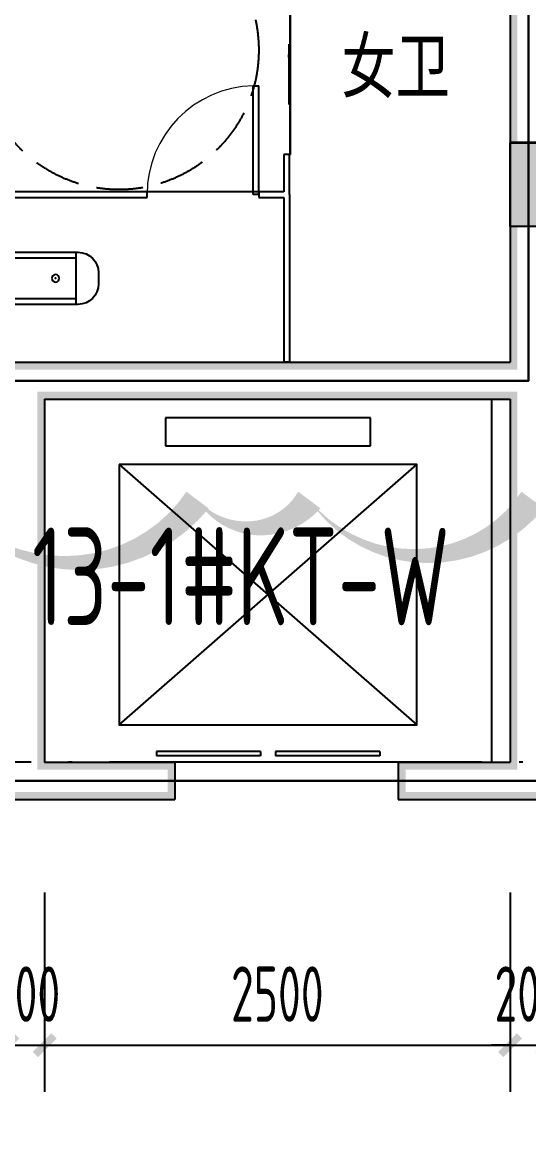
# Model space of a CAD drawing. Extents: x -228436 to 200315, y -41539 to 163917.
# Drawn here: x 50680 to 53400, y 69366 to 75376 of the extents above; entities that cross this region are included whole.
import ezdxf

# ---------------------------------------------------------------- set-up
doc = ezdxf.new("R2010")
doc.units = 0
doc.header["$LTSCALE"] = 1000
doc.header["$MEASUREMENT"] = 0
doc.linetypes.add('X-104 13#平面$0$DASH', pattern=[0.35, 0.25, -0.1])
doc.linetypes.add('X-104 13#平面$0$DOTE', pattern=[2.4200000000000004, 2, -0.2, 0.02, -0.2])
for name, color, linetype in [('01-标注_尺寸', 124, 'Continuous'), ('PUB_HATCH', 8, 'Continuous'), ('PUB_WALL', 9, 'Continuous'), ('X-104 13#平面$0$02-TEXT_房间', 7, 'Continuous'), ('X-104 13#平面$0$02-TEXT_标注', 130, 'Continuous'), ('X-104 13#平面$0$A-E_电梯', 171, 'Continuous'), ('X-104 13#平面$0$A-I_卫-洁具', 241, 'Continuous'), ('X-104 13#平面$0$A-I_卫-隔断', 214, 'Continuous'), ('X-104 13#平面$0$A_AXIS-轴线', 36, 'X-104 13#平面$0$DOTE'), ('X-104 13#平面$0$A_STR-砌块墙', 121, 'Continuous'), ('X-104 13#平面$0$A_STR-砼柱', 51, 'Continuous'), ('X-104 13#平面$0$s-colu', 40, 'Continuous')]:
    doc.layers.add(name, color=color, linetype=linetype)
doc.layers.add('X-104 13#平面$0$000套内', color=226, linetype='Continuous', lineweight=30, plot=False)
doc.layers.add('X-104 13#平面$0$DIM_MODI', color=6, linetype='Continuous', plot=False)
doc.styles.add('_TCH_DIM_T3', font='ros1.shx', dxfattribs={"width": 0.7058823529411765, "bigfont": 'jd.shx'})
doc.styles.add('X-104 13#平面$0$_TCH_SPACE', font='STXIHEI_0.TTF', dxfattribs={"width": 0.75, "height": 5})
doc.styles.add('X-104 13#平面$0$Standard', font='ros1.shx', dxfattribs={"width": 0.75, "bigfont": 'jd.shx'})
doc.dimstyles.new('_TCH_ARCH&&100', dxfattribs={"dimtxt": 297.5, "dimasz": 100, "dimexe": 250, "dimexo": 300, "dimgap": 126.25, "dimtad": 1, "dimdec": 0, "dimzin": 0, "dimdsep": 46, "dimtxsty": '_TCH_DIM_T3', "dimblk": 'ARCHTICK', "dimcen": 0.09, "dimclrt": 7, "dimazin": 2, "dimtfac": 1, "dimtdec": 0, "dimtix": 1, "dimtmove": 2, "dimatfit": 3, "dimfxl": 0, "dimtolj": 1, "dimtzin": 0, "dimarcsym": 0})

# ---------------------------------------------------------------- blocks, each defined once
blk = doc.blocks.new('X-104 13#平面$0$2400x2100')
for p, q in [((650.0000000000728, 1849.999999999975), (650.0000000000728, 1700.000000000004)), ((1750.000000000007, 1849.999999999975), (650.0000000000728, 1849.999999999975)), ((1750.000000000007, 1700.000000000004), (1750.000000000007, 1849.999999999975)), ((650.0000000000728, 1700.000000000004), (1750.000000000007, 1700.000000000004)), ((400.0000000000364, 200.0000000000036), (2000.000000000036, 1600.000000000004)), ((400.0000000000364, 1600.000000000004), (2000.000000000036, 200.0000000000036))]:
    blk.add_line(p, q)
at = {"color": 0}
for p, q in [((600.0000000000364, 57.61848104284218), (600.0000000000364, 34.00902772785957)), ((1160.000000000618, 57.61848104284036), (600.0000000000364, 57.61848104284218)), ((1160.000000000618, 34.00902772785776), (600.0000000000364, 34.00902772785957)), ((1160.000000000618, 57.61848104284036), (1160.000000000618, 34.00902772785776)), ((1800.000000000036, 57.61848104284218), (1239.999999999454, 57.61848104284036)), ((1239.999999999454, 57.61848104284036), (1239.999999999454, 34.00902772785776)), ((1800.000000000036, 34.00902772785957), (1239.999999999454, 34.00902772785776)), ((1800.000000000036, 57.61848104284218), (1800.000000000036, 34.00902772785957))]:
    blk.add_line(p, q, dxfattribs=at)
blk.add_lwpolyline([(400.0000000000364, 1600.000000000004), (400.0000000000364, 200.0000000000036), (2000.000000000036, 200.0000000000036), (2000.000000000036, 1600.000000000004), (400.0000000000364, 1600.000000000004)], close=True)
blk = doc.blocks.new('X-104 13#平面$0$轴网')
at = {"layer": 'X-104 13#平面$0$A_AXIS-轴线', "linetype": 'X-104 13#平面$0$DOTE'}
blk.add_line((60408.42140219617, 9000), (-2925.01551574981, 9000), dxfattribs=at)
blk = doc.blocks.new('X-104 13#平面$0$$lvtry$00000200')
at = {"color": 0}
for p, q in [((-109.7834388052506, -40.0000000100008, 1e-08), (-109.7834388052433, -469.6564289897615, 1e-08)), ((99.78343880524335, -30.0000000100008, 1e-08), (-99.78343880524335, -30.0000000100008, 1e-08)), ((109.7834388052361, -469.6564289897615, 1e-08), (109.7834388052361, -40.0000000100008, 1e-08))]:
    blk.add_line(p, q, dxfattribs=at)
at = {"color": 0, "elevation": 1e-08}
blk.add_lwpolyline([(99.78343880524335, -1.000080374069512e-08), (-99.78343880524335, -1.000080374069512e-08, 0.4142135623730951), (-139.7834388052433, -40.0000000100008), (-139.7834388052433, -479.6564289897615, 0.4142135623730951), (-29.78343880524335, -589.6564289897615), (29.78343880523607, -589.6564289897615, 0.4142135623730903), (139.7834388052361, -479.6564289897633), (139.7834388052361, -40.0000000100008, 0.4142135623730951)], format="xyb", close=True, dxfattribs=at)
blk.add_lwpolyline([(139.7834388052361, -469.6564289897615), (-139.7834388052433, -469.6564289897615)], dxfattribs=at)
at = {"color": 0}
blk.add_circle((0, -358.6146012114659, 1e-08), 20, dxfattribs=at)
for centre, start, end in [((-99.78343880525063, -40.0000000100008, 1e-08), 90, 180), ((99.78343880523607, -40.0000000100008, 1e-08), 0, 90)]:
    blk.add_arc(centre, 10, start, end, dxfattribs=at)
for p in [(0, 0), (0, -358.6146012114659, 1e-08)]:
    blk.add_point(p, dxfattribs=at)
blk = doc.blocks.new('X-104 13#平面$0$hgfasg')
at = {"yscale": -1}
blk.add_blockref('X-104 13#平面$0$$lvtry$00000200', (0, 200), dxfattribs=at)
blk = doc.blocks.new('_FZH')
blk.add_lwpolyline([(-0.5, -0.5), (0.5, -0.5), (0.5, 0.5), (-0.5, 0.5)], close=True)
at = {"layer": 'PUB_HATCH'}
blk.add_solid([(-0.5, -0.5), (0.5, -0.5), (-0.5, 0.5), (0.5, 0.5)], dxfattribs=at)
blk = doc.blocks.new('X-104 13#平面$0$$DorLib2D$00000001')
for p, q in [((0.45, 0.9750000000000001), (0.5000000000000002, 0.9750000000000001)), ((0.45, 0), (0.45, 0.9750000000000001)), ((0.5, 0), (0.5, 0.9750000000000001)), ((0.5, 0), (0.45, 0))]:
    blk.add_line(p, q)
at = {"lineweight": 13}
blk.add_arc((0.475, 0), 0.975, 91.4692835813538, 180, dxfattribs=at)
blk = doc.blocks.new('X-104 13#平面$0$$DorLib2D$00000129')
at = {"color": 0, "linetype": 'Continuous'}
for p, q in [((-0.5, 0.5450265822420022), (-0.5, 0.6866180048083095)), ((-0.5, 0.6866180048083095), (0.5, 0.6866180048083095)), ((0.5, 0.6866180048083095), (0.5, 0.5450265822420022)), ((0.5, 0.5450265822420022), (-0.5, 0.5450265822420022)), ((-0.5, 0.5000000000000213), (-0.5, 0.5450265822420022)), ((0.5, 0.5000000000000213), (0.5, 0.5450265822420022)), ((-0.2000000000007276, 0.4374999999999929), (0.1583561238185212, 0.4374999999999929)), ((0.1583561238185212, 0.4374999999999929), (0.08044729752509738, 0.3407772342442641)), ((0.08044729752509738, 0.3407772342442641), (0.08044729752509738, 0.4375))]:
    blk.add_line(p, q, dxfattribs=at)
blk = doc.blocks.new('X-104 13#平面')
at = {"layer": 'PUB_WALL'}
for points in [[(53300.00000000652, 74730.0000026717), (53340.00000000652, 74730.0000026717), (53340.00000000654, 77239.99999999977), (53300.00000000653, 77199.9999999996)], [(53500.00000000061, 74730.0000026717), (53300.00000000061, 74730.0000026717), (53340.00000000061, 74690.0000026717), (53460.00000000061, 74690.0000026717)], [(53300.00000000061, 74730.0000026717), (53300.00000000061, 74280.0000026717), (53340.00000000061, 74320.0000026717), (53340.00000000061, 74690.0000026717)], [(53300.00000000061, 74280.0000026717), (53500.00000000061, 74280.0000026717), (53460.00000000061, 74320.0000026717), (53340.00000000061, 74320.0000026717)], [(53340.0000000065, 74280.0000026717), (53300.00000000651, 74280.0000026717), (53300.00000000649, 73549.9999999997), (53340.00000000642, 73509.9999999997)], [(50300.0000000063, 73550.00000000012), (50700.00000000648, 73549.99999999971), (50700.00000000648, 73509.99999999971), (50260.00000000629, 73509.99999999892)], [(50700.00000000648, 73549.99999999971), (53300.00000000649, 73549.9999999997), (53340.00000000642, 73509.9999999997), (50700.00000000648, 73509.99999999971)], [(50800.00000000591, 73349.9999999997), (50800.00000000648, 73199.99999999971), (50760.00000000648, 73199.99999999971), (50760.00000000781, 73389.9999999997)], [(50800.00000000591, 73349.9999999997), (53300.00000000666, 73349.9999999997), (53340.00000000665, 73389.9999999997), (50760.00000000781, 73389.9999999997)], [(53300.00000000666, 73349.9999999997), (53300.00000000666, 71399.99999999926), (53340.00000000666, 71359.99999999994), (53340.00000000665, 73389.9999999997)], [(50800.00000000648, 73199.99999999971), (50800.0000000065, 71399.99999999984), (50760.0000000065, 71359.99999999984), (50760.00000000648, 73199.99999999971)], [(50800.0000000065, 71399.99999999984), (51500.0000000065, 71399.99999999971), (51500.0000000065, 71359.99999999971), (50760.0000000065, 71359.99999999984)], [(51500.0000000065, 71399.99999999971), (51500.0000000065, 71199.99999999971), (51460.0000000065, 71199.99999999971), (51460.0000000065, 71399.99999999971)], [(52700.0000000065, 71399.99999999971), (53300.00000000666, 71399.99999999926), (53340.00000000666, 71359.99999999994), (52700.0000000065, 71359.99999999971)], [(52700.0000000065, 71399.99999999971), (52700.0000000065, 71199.99999999971), (52740.0000000065, 71199.99999999971), (52740.0000000065, 71399.99999999971)], [(50200.00000000656, 71199.99999999975), (50700.00000000648, 71199.99999999971), (50700.00000000648, 71239.99999999971), (50240.00000000573, 71239.99999999939)], [(50700.00000000648, 71199.99999999971), (51500.0000000065, 71199.99999999971), (51500.0000000065, 71239.99999999971), (50700.00000000648, 71239.99999999971)], [(52700.0000000065, 71199.99999999971), (53400.00000000651, 71199.99999999971), (53400.00000000651, 71239.99999999971), (52700.0000000065, 71239.99999999971)], [(53400.00000000652, 71199.99999999971), (53500.00000000715, 71199.99999999975), (53460.00000000715, 71239.99999999974), (53400.00000000652, 71239.99999999971)]]:
    blk.add_hatch(color=256, dxfattribs=at).paths.add_polyline_path(points)
at = {"layer": 'X-104 13#平面$0$000套内'}
blk.add_lwpolyline([(4100.000000000022, 77750.00000000006), (4100.000000000024, 68699.99999999999), (-750.0000000000621, 68699.99999999999), (-750.0000000000618, 59850), (21949.99999999995, 59850), (21949.99999999994, 61450), (58249.99999999994, 61450), (58249.99999999994, 71299.99999999971), (48400.00000000652, 71299.99999999971), (48400.00000000652, 73449.99999999971), (53400.00000000652, 73449.99999999971), (53400.00000000652, 80499.99999999971), (58249.99999999994, 80499.99999999971), (58249.99999999994, 81290.05161517872), (53288.97308394587, 85452.64044071968), (37949.99999999994, 76613.31606116104), (37949.99999999994, 72450), (12454.85512413029, 72449.99999999993), (4447.428597971128, 77750.00000000006)], close=True, dxfattribs=at)
at = {"layer": 'X-104 13#平面$0$A-I_卫-洁具', "ltscale": 0.1}
blk.add_lwpolyline([(53200.00000000666, 73349.9999999997), (53200.00000000666, 71399.99999999926)], dxfattribs=at)
at = {"layer": 'X-104 13#平面$0$A-I_卫-洁具', "linetype": 'X-104 13#平面$0$DASH'}
blk.add_circle((51200.00000000597, 75226.5709121621), 750, dxfattribs=at)
at = {"layer": 'X-104 13#平面$0$A-I_卫-隔断'}
for p, q in [((52115.0000000064, 74664.99999998808), (52085.00000000648, 74664.99999998808)), ((52085.00000000648, 74664.99999998808), (52085.0000000064, 74464.99999999968)), ((52115.00000000658, 74449.99999999962), (52115.0000000064, 74664.99999998808)), ((51350.00000000795, 74464.99999999974), (50300.00000000651, 74464.99999999968)), ((51350.00000000795, 74434.99999999964), (51350.00000000795, 74464.99999999974)), ((51950.0000000065, 74464.99999999962), (51350.0000000065, 74464.99999999962)), ((52085.0000000064, 74464.99999999968), (51950.00000000795, 74464.99999999974)), ((51950.00000000795, 74464.99999999974), (51950.00000000795, 74434.99999999964)), ((50300.0000000063, 74434.99999999968), (51350.00000000795, 74434.99999999964)), ((51950.00000000795, 74434.99999999964), (52085.00000000664, 74434.99999999968)), ((52085.00000000664, 74434.99999999968), (52085.00000000658, 73549.99999999971)), ((52115.00000000658, 74449.99999999962), (52115.00000000658, 73549.99999999971)), ((52115.00000000658, 73549.99999999971), (52085.00000000658, 73549.99999999971))]:
    blk.add_line(p, q, dxfattribs=at)
at = {"layer": 'X-104 13#平面$0$A_STR-砌块墙'}
for p, q in [((53300.00000000653, 77199.9999999996), (53300.00000000658, 74730.00000267028)), ((53300.00000000663, 74280.00000267268), (53300.00000000649, 73549.9999999997)), ((50300.0000000063, 73550.00000000012), (50700.00000000648, 73549.99999999971)), ((50700.00000000648, 73549.99999999971), (53300.00000000649, 73549.9999999997)), ((50800.00000000591, 73349.9999999997), (50800.00000000648, 73199.99999999971)), ((50800.00000000591, 73349.9999999997), (53300.00000000666, 73349.9999999997)), ((53300.00000000666, 73349.9999999997), (53300.00000000666, 71399.99999999926)), ((50800.00000000648, 73199.99999999971), (50800.0000000065, 71399.99999999984)), ((50800.0000000065, 71399.99999999984), (51500.0000000065, 71399.99999999971)), ((51500.0000000065, 71399.99999999971), (51500.0000000065, 71199.99999999971)), ((52700.0000000065, 71399.99999999971), (53300.00000000666, 71399.99999999926)), ((52700.0000000065, 71399.99999999971), (52700.0000000065, 71199.99999999971)), ((50200.00000000656, 71199.99999999975), (50700.00000000648, 71199.99999999971)), ((50700.00000000648, 71199.99999999971), (51500.0000000065, 71199.99999999971)), ((52700.0000000065, 71199.99999999971), (53400.00000000651, 71199.99999999971)), ((53400.00000000652, 71199.99999999971), (53500.00000000715, 71199.99999999975))]:
    blk.add_line(p, q, dxfattribs=at)
at = {"layer": 'X-104 13#平面$0$DIM_MODI'}
blk.add_lwpolyline([(47471.66427740734, 76307.3801535957, 0, 150, 0.5), (47471.66427740734, 75107.3801535957, 0, 150, 0.5), (47471.66427740734, 73757.3801535957, 0, 150, 0.5), (47471.66427740734, 72957.3801535957, 0, 150, 0.5), (47471.66427740734, 72808.23826864013, 0, 150, 0.5), (48121.66427740734, 72808.23826864013, 0, 150, 0.5), (49171.66427740734, 72808.23826864013, 0, 150, 0.5), (49771.66427740734, 72808.23826864013, 0, 150, 0.5), (50271.66427740734, 72808.23826864013, 0, 150, 0.5), (51621.66427740734, 72808.23826864013, 0, 150, 0.5), (52221.66427740734, 72808.23826864013, 0, 150, 0.5), (53421.66427740734, 72808.23826864013, 0, 150, 0.5), (53638.13283774117, 72808.23826864013, 0, 150, 0.5)], format="xyseb", dxfattribs=at)
at = {"layer": 'X-104 13#平面$0$s-colu'}
blk.add_lwpolyline([(53300.22325668504, 74278.00713368616), (53300.22325668504, 74728.00713368616), (53500.22325668504, 74728.00713368616), (53500.22325668504, 74278.00713368616)], close=True, dxfattribs=at)
blk.add_blockref('X-104 13#平面$0$轴网', (0, 62400))
at = {"layer": 'X-104 13#平面$0$A-E_电梯'}
blk.add_blockref('X-104 13#平面$0$2400x2100', (50800.00000000647, 71399.9999999997), dxfattribs=at)
at = {"layer": 'X-104 13#平面$0$A-I_卫-洁具', "ltscale": 0.1, "rotation": 270}
blk.add_blockref('X-104 13#平面$0$hgfasg', (50300.00000000648, 73999.99999999962), dxfattribs=at)
at = {"layer": 'X-104 13#平面$0$A-I_卫-隔断', "zscale": 30}
for name, p, xscale, yscale, rotation in [('X-104 13#平面$0$$DorLib2D$00000129', (52100.00000000658, 75114.99999998804), -900, 30, 270), ('X-104 13#平面$0$$DorLib2D$00000001', (51650.0000000065, 74449.99999999962), -600, -600, 180)]:
    blk.add_blockref(name, p, dxfattribs=dict(at, xscale=xscale, yscale=yscale, rotation=rotation))
at = {"layer": 'X-104 13#平面$0$A_STR-砼柱', "xscale": 200, "yscale": 450, "zscale": 450}
blk.add_blockref('_FZH', (53400.00000000061, 74505.0000026717), dxfattribs=at)
at = {"layer": 'X-104 13#平面$0$02-TEXT_房间', "style": 'X-104 13#平面$0$_TCH_SPACE', "width": 0.75}
blk.add_text('女卫', height=285.4257641921404, dxfattribs=at).set_placement((52393.39009948442, 74999.17109206587))
at = {"layer": 'X-104 13#平面$0$02-TEXT_标注', "style": 'X-104 13#平面$0$Standard', "width": 0.75}
blk.add_text('13-1#KT-W', height=525, dxfattribs=at).set_placement((50731.90939596196, 72135.43100480958))
blk = doc.blocks.new('_ArchTick')
at = {"color": 0, "linetype": 'ByBlock', "const_width": 0.4}
blk.add_lwpolyline([(-0.5, -0.5), (0.5, 0.5)], dxfattribs=at)
blk = doc.blocks.new('*D405')
at = {"layer": '01-标注_尺寸', "color": 0, "lineweight": -2, "transparency": 16777216}
for p, q in [((53300.0000000065, 70700), (53300.0000000065, 69628.47947315592)), ((53500.00000000666, 70700), (53500.00000000666, 69628.47947315592)), ((53300.0000000065, 69878.47947315592), (53200.0000000065, 69878.47947315592)), ((53300.0000000065, 69878.47947315592), (53500.00000000666, 69878.47947315592)), ((53500.00000000666, 69878.47947315592), (53600.00000000666, 69878.47947315592))]:
    blk.add_line(p, q, dxfattribs=at)
at = {"layer": 'Defpoints', "color": 0, "transparency": 16777216}
for p in [(53300.0000000065, 71000), (53500.00000000666, 71000), (53500.00000000666, 69878.47947315592)]:
    blk.add_point(p, dxfattribs=at)
at = {"layer": '01-标注_尺寸', "color": 0, "lineweight": -2, "transparency": 16777216, "xscale": 100, "yscale": 100, "zscale": 100}
blk.add_blockref('_ArchTick', (53300.0000000065, 69878.47947315592), dxfattribs=at)
at = {"layer": '01-标注_尺寸', "color": 0, "lineweight": -2, "transparency": 16777216, "xscale": 100, "yscale": 100, "zscale": 100, "rotation": 180}
blk.add_blockref('_ArchTick', (53500.00000000666, 69878.47947315592), dxfattribs=at)
at = {"layer": '01-标注_尺寸', "color": 7, "transparency": 16777216, "insert": (53400.00000000658, 70153.47947315592), "char_height": 297.5, "attachment_point": 5, "style": '_TCH_DIM_T3'}
blk.add_mtext('\\A1;200', dxfattribs=at)
blk = doc.blocks.new('*D406')
at = {"layer": '01-标注_尺寸', "color": 0, "lineweight": -2, "transparency": 16777216}
for p, q in [((50800.00000000651, 70700), (50800.00000000651, 69628.47947315592)), ((53300.0000000065, 70700), (53300.0000000065, 69628.47947315592)), ((50800.00000000651, 69878.47947315592), (53300.0000000065, 69878.47947315592))]:
    blk.add_line(p, q, dxfattribs=at)
at = {"layer": 'Defpoints', "color": 0, "transparency": 16777216}
for p in [(50800.00000000651, 71000), (53300.0000000065, 71000), (53300.0000000065, 69878.47947315592)]:
    blk.add_point(p, dxfattribs=at)
at = {"layer": '01-标注_尺寸', "color": 0, "lineweight": -2, "transparency": 16777216, "xscale": 100, "yscale": 100, "zscale": 100, "rotation": 180}
blk.add_blockref('_ArchTick', (50800.00000000651, 69878.47947315592), dxfattribs=at)
at = {"layer": '01-标注_尺寸', "color": 0, "lineweight": -2, "transparency": 16777216, "xscale": 100, "yscale": 100, "zscale": 100}
blk.add_blockref('_ArchTick', (53300.0000000065, 69878.47947315592), dxfattribs=at)
at = {"layer": '01-标注_尺寸', "color": 7, "transparency": 16777216, "insert": (52050.0000000065, 70153.47947315592), "char_height": 297.5, "attachment_point": 5, "style": '_TCH_DIM_T3'}
blk.add_mtext('\\A1;2500', dxfattribs=at)
blk = doc.blocks.new('*D407')
at = {"layer": '01-标注_尺寸', "color": 0, "lineweight": -2, "transparency": 16777216}
for p, q in [((50600.00000000651, 70700), (50600.00000000651, 69628.47947315592)), ((50800.00000000651, 70700), (50800.00000000651, 69628.47947315592)), ((50600.00000000651, 69878.47947315592), (50500.00000000651, 69878.47947315592)), ((50600.00000000651, 69878.47947315592), (50800.00000000651, 69878.47947315592)), ((50800.00000000651, 69878.47947315592), (50900.00000000651, 69878.47947315592))]:
    blk.add_line(p, q, dxfattribs=at)
at = {"layer": 'Defpoints', "color": 0, "transparency": 16777216}
for p in [(50600.00000000651, 71000), (50800.00000000651, 71000), (50800.00000000651, 69878.47947315592)]:
    blk.add_point(p, dxfattribs=at)
at = {"layer": '01-标注_尺寸', "color": 0, "lineweight": -2, "transparency": 16777216, "xscale": 100, "yscale": 100, "zscale": 100}
blk.add_blockref('_ArchTick', (50600.00000000651, 69878.47947315592), dxfattribs=at)
at = {"layer": '01-标注_尺寸', "color": 0, "lineweight": -2, "transparency": 16777216, "xscale": 100, "yscale": 100, "zscale": 100, "rotation": 180}
blk.add_blockref('_ArchTick', (50800.00000000651, 69878.47947315592), dxfattribs=at)
at = {"layer": '01-标注_尺寸', "color": 7, "transparency": 16777216, "insert": (50700.00000000651, 70153.47947315592), "char_height": 297.5, "attachment_point": 5, "style": '_TCH_DIM_T3'}
blk.add_mtext('\\A1;200', dxfattribs=at)
blk = doc.blocks.new('*D408')
at = {"layer": '01-标注_尺寸', "color": 0, "lineweight": -2, "transparency": 16777216}
for p, q in [((50200.00000000655, 70700), (50200.00000000655, 69628.47947315592)), ((50600.00000000651, 70700), (50600.00000000651, 69628.47947315592)), ((50200.00000000655, 69878.47947315592), (50600.00000000651, 69878.47947315592))]:
    blk.add_line(p, q, dxfattribs=at)
at = {"layer": 'Defpoints', "color": 0, "transparency": 16777216}
for p in [(50200.00000000655, 71000), (50600.00000000651, 71000), (50600.00000000651, 69878.47947315592)]:
    blk.add_point(p, dxfattribs=at)
at = {"layer": '01-标注_尺寸', "color": 0, "lineweight": -2, "transparency": 16777216, "xscale": 100, "yscale": 100, "zscale": 100, "rotation": 180}
blk.add_blockref('_ArchTick', (50200.00000000655, 69878.47947315592), dxfattribs=at)
at = {"layer": '01-标注_尺寸', "color": 0, "lineweight": -2, "transparency": 16777216, "xscale": 100, "yscale": 100, "zscale": 100}
blk.add_blockref('_ArchTick', (50600.00000000651, 69878.47947315592), dxfattribs=at)
at = {"layer": '01-标注_尺寸', "color": 7, "transparency": 16777216, "insert": (50400.00000000653, 70503.47947315592), "char_height": 297.5, "attachment_point": 5, "style": '_TCH_DIM_T3'}
blk.add_mtext('\\A1;400', dxfattribs=at)

msp = doc.modelspace()

# ---------------------------------------------------------------- block references
msp.add_blockref('X-104 13#平面', (0, 0))

# ---------------------------------------------------------------- dimensions: what is measured, and where the dimension line sits
at = {"layer": '01-标注_尺寸'}
dim = msp.add_linear_dim(base=(50600.00000000651, 69878.47947315592), p1=(50200.00000000655, 71000), p2=(50600.00000000651, 71000), angle=0, dimstyle='_TCH_ARCH&&100', dxfattribs=at)
dim.commit()
dim.dimension.update_dxf_attribs({"geometry": '*D408', "text_midpoint": (50400.00000000653, 70503.47947315592), "dimtype": 161})
for p1, p2, picture, middle in [((50600.00000000651, 71000), (50800.00000000651, 71000), '*D407', (50700.00000000651, 70153.47947315592)), ((50800.00000000651, 71000), (53300.0000000065, 71000), '*D406', (52050.0000000065, 70153.47947315592)), ((53300.0000000065, 71000), (53500.00000000666, 71000), '*D405', (53400.00000000658, 70153.47947315592))]:
    dim = msp.add_aligned_dim(p1=p1, p2=p2, distance=-1121.5205268440768, dimstyle='_TCH_ARCH&&100', dxfattribs=at)
    dim.commit()
    dim.dimension.update_dxf_attribs({"geometry": picture, "text_midpoint": middle})

doc.saveas('drawing.dxf')
